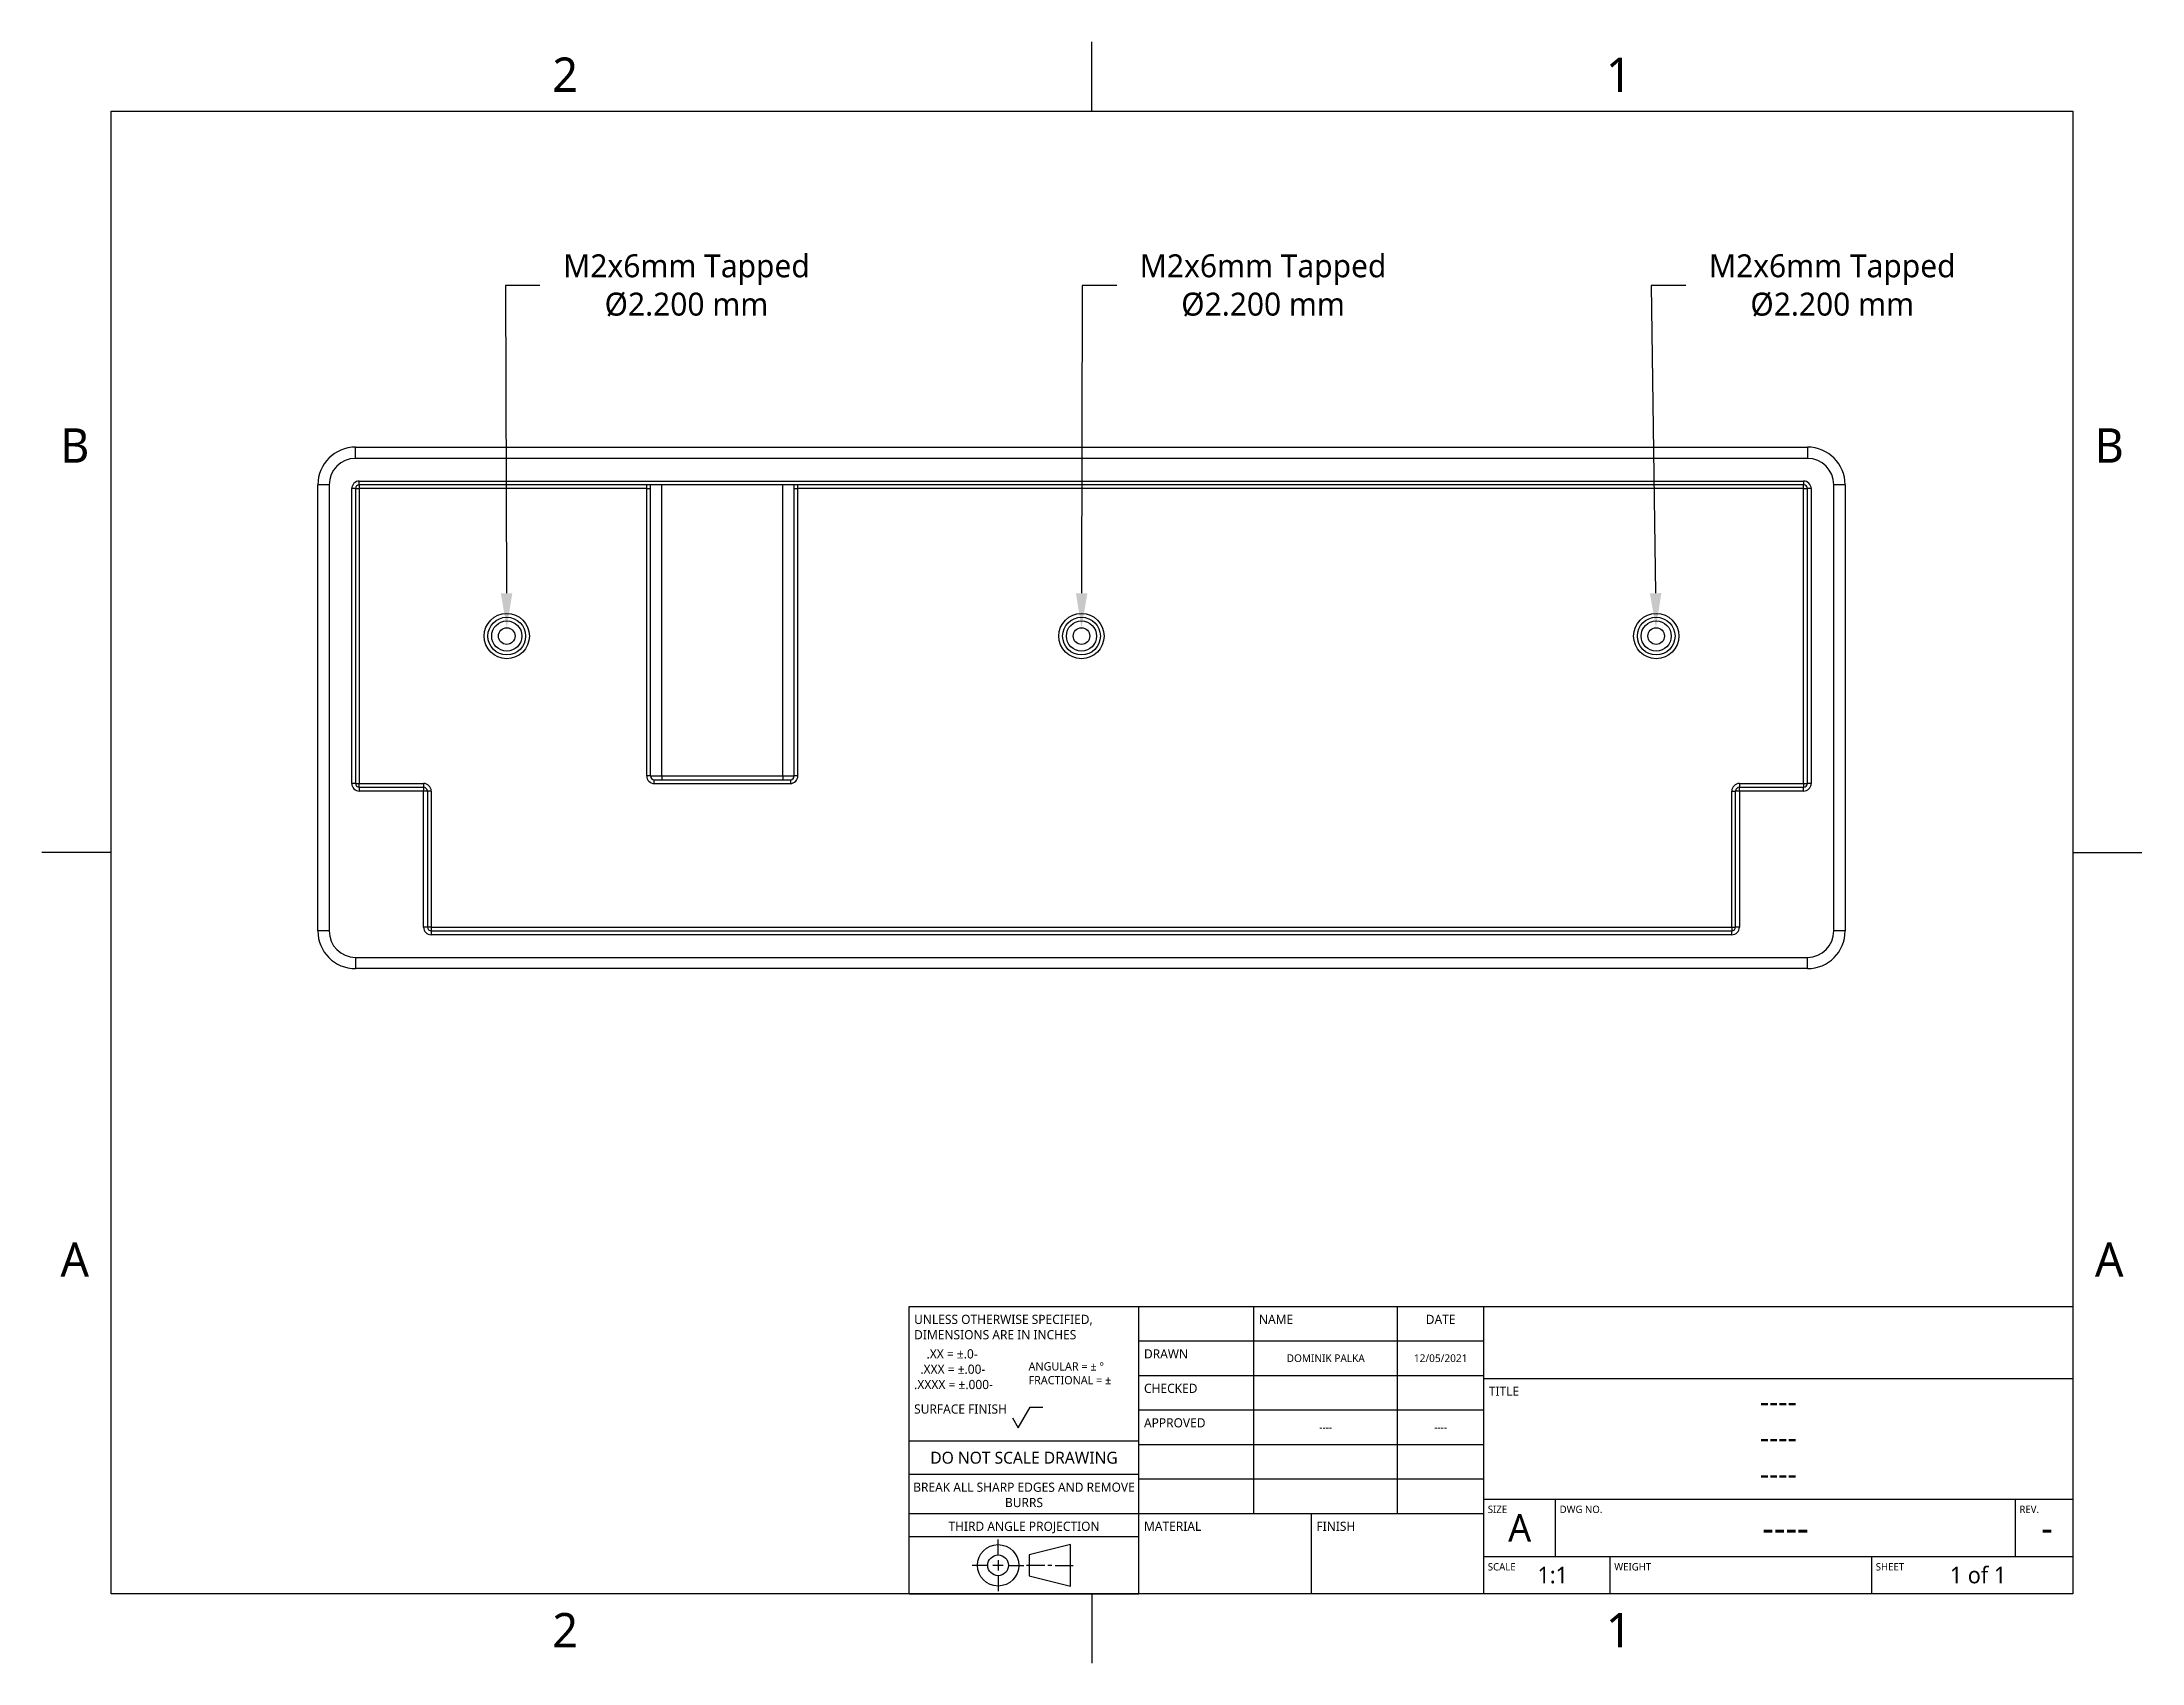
# Model space of a CAD drawing. Extents: x 0 to 11, y 0 to 8.5.
import ezdxf

# ---------------------------------------------------------------- set-up
doc = ezdxf.new("R2010")
doc.units = 0
doc.header["$LTSCALE"] = 0.5
doc.header["$MEASUREMENT"] = 0
doc.header["$PDMODE"] = 33
doc.header["$PDSIZE"] = 0.03937
doc.layers.get('DEFPOINTS').update_dxf_attribs({"linetype": 'CONTINUOUS'})
for name, color, linetype in [('ANNOTATION_TEXT', 7, 'CONTINUOUS'), ('BORDER_FRAME', 7, 'CONTINUOUS'), ('BORDER_ZONES', 7, 'CONTINUOUS'), ('TANGENT_LINES', 7, 'CONTINUOUS'), ('TITLE_BLOCK', 7, 'CONTINUOUS'), ('VISIBLE', 7, 'CONTINUOUS')]:
    doc.layers.add(name, color=color, linetype=linetype)
doc.styles.add('ONSHAPE-STANDARD', font='NotoSans-Regular.ttf')
doc.styles.add('ONSHAPE-STANDARD-DIMENSION', font='')
doc.styles.add('ONSHAPE-STANDARD-FIELDS', font='')
doc.styles.get('ONSHAPE-STANDARD-DIMENSION').set_extended_font_data('Noto Sans')
doc.styles.get('ONSHAPE-STANDARD-FIELDS').set_extended_font_data('Noto Sans')
doc.dimstyles.new('ONSHAPE-STANDARD$3', dxfattribs={"dimtxt": 0.12, "dimasz": 0.18, "dimexe": 0.08, "dimexo": 0.0625, "dimgap": 0.09, "dimtad": 0, "dimtih": 1, "dimtoh": 1, "dimdec": 3, "dimzin": 7, "dimtxsty": 'ONSHAPE-STANDARD-DIMENSION', "dimcen": 0, "dimclrd": 7, "dimclre": 7, "dimclrt": 7, "dimadec": 1, "dimazin": 3, "dimtfac": 1, "dimtdec": 3, "dimtofl": 0, "dimtmove": 0, "dimatfit": 3, "dimtolj": 1, "dimtzin": 7})

# ---------------------------------------------------------------- blocks, each defined once
blk = doc.blocks.new('*D1')
at = {"layer": 'ANNOTATION_TEXT', "color": 7}
for p, q in [((2.618, 7.21), (2.438, 7.21)), ((2.438, 7.21), (2.444, 5.603))]:
    blk.add_line(p, q, dxfattribs=at)
blk.add_solid([(2.414, 5.603), (2.474, 5.603), (2.445, 5.423)], dxfattribs=at)
at = {"layer": 'DEFPOINTS', "color": 0}
for p in [(2.445, 5.423), (2.445, 5.337)]:
    blk.add_point(p, dxfattribs=at)
at = {"layer": 'ANNOTATION_TEXT', "color": 7, "insert": (3.383, 7.21), "char_height": 0.12, "attachment_point": 5, "style": 'ONSHAPE-STANDARD-DIMENSION'}
blk.add_mtext('\\A1;M2x6mm Tapped\\P%%c2.200 mm ', dxfattribs=at)
blk = doc.blocks.new('*D2')
at = {"layer": 'ANNOTATION_TEXT', "color": 7}
for p, q in [((8.599, 7.21), (8.419, 7.21)), ((8.419, 7.21), (8.442, 5.603))]:
    blk.add_line(p, q, dxfattribs=at)
blk.add_solid([(8.412, 5.603), (8.472, 5.604), (8.444, 5.423)], dxfattribs=at)
at = {"layer": 'DEFPOINTS', "color": 0}
for p in [(8.444, 5.423), (8.446, 5.337)]:
    blk.add_point(p, dxfattribs=at)
at = {"layer": 'ANNOTATION_TEXT', "color": 7, "insert": (9.364, 7.21), "char_height": 0.12, "attachment_point": 5, "style": 'ONSHAPE-STANDARD-DIMENSION'}
blk.add_mtext('\\A1;M2x6mm Tapped\\P%%c2.200 mm ', dxfattribs=at)
blk = doc.blocks.new('*D3')
at = {"layer": 'ANNOTATION_TEXT', "color": 7}
for p, q in [((5.449, 7.21), (5.446, 5.603)), ((5.629, 7.21), (5.449, 7.21))]:
    blk.add_line(p, q, dxfattribs=at)
blk.add_solid([(5.416, 5.603), (5.476, 5.603), (5.445, 5.423)], dxfattribs=at)
at = {"layer": 'DEFPOINTS', "color": 0}
for p in [(5.445, 5.423), (5.445, 5.337)]:
    blk.add_point(p, dxfattribs=at)
at = {"layer": 'ANNOTATION_TEXT', "color": 7, "insert": (6.393, 7.21), "char_height": 0.12, "attachment_point": 5, "style": 'ONSHAPE-STANDARD-DIMENSION'}
blk.add_mtext('\\A1;M2x6mm Tapped\\P%%c2.200 mm ', dxfattribs=at)

msp = doc.modelspace()

# ---------------------------------------------------------------- linework, layer by layer
at = {"layer": 'BORDER_FRAME'}
for p, q in [((0.38, 0.38), (0.38, 8.12)), ((0.38, 8.12), (10.62, 8.12)), ((10.62, 8.12), (10.62, 0.38)), ((10.62, 0.38), (0.38, 0.38))]:
    msp.add_line(p, q, dxfattribs=at)
at = {"layer": 'BORDER_ZONES'}
for p, q in [((5.5, 8.12), (5.5, 8.481)), ((0.38, 4.25), (0.019, 4.25)), ((10.62, 4.25), (10.981, 4.25)), ((5.5, 0.38), (5.5, 0.019))]:
    msp.add_line(p, q, dxfattribs=at)
at = {"layer": 'TANGENT_LINES'}
for p, q in [((1.655724, 6.307074), (1.655724, 6.366129)), ((9.234464, 6.366129), (9.234464, 6.307074)), ((1.517929, 6.169279), (1.458873, 6.169279)), ((1.655724, 6.149594), (1.636039, 6.149594)), ((1.655724, 6.149594), (1.675409, 6.149594)), ((1.675409, 6.169279), (1.675409, 6.188964)), ((1.675409, 6.169279), (1.675409, 6.149594)), ((3.175409, 6.149594), (1.675409, 6.149594)), ((1.675409, 6.149594), (1.675409, 4.610224)), ((3.175409, 6.149594), (3.175409, 6.169279)), ((3.175409, 4.649594), (3.175409, 6.149594)), ((3.175409, 6.149594), (3.195094, 6.149594)), ((3.254149, 4.649594), (3.254149, 6.169279)), ((3.886039, 4.649594), (3.886039, 6.169279)), ((3.945094, 6.149594), (3.964779, 6.149594)), ((3.964779, 6.149594), (3.964779, 6.169279)), ((3.964779, 4.649594), (3.964779, 6.149594)), ((9.214779, 6.149594), (3.964779, 6.149594)), ((9.214779, 6.188964), (9.214779, 6.169279)), ((9.214779, 6.149594), (9.214779, 6.169279)), ((9.214779, 4.610224), (9.214779, 6.149594)), ((9.214779, 6.149594), (9.234464, 6.149594)), ((9.254149, 6.149594), (9.234464, 6.149594)), ((9.431314, 6.169279), (9.372259, 6.169279)), ((1.655724, 4.610224), (1.636039, 4.610224)), ((1.655724, 4.610224), (1.675409, 4.610224)), ((1.675409, 4.610224), (2.011039, 4.610224)), ((1.675409, 4.590539), (1.675409, 4.610224)), ((2.011039, 4.610224), (2.011039, 4.590539)), ((3.195094, 4.649594), (3.175409, 4.649594)), ((3.195094, 4.649594), (3.254149, 4.649594)), ((3.214779, 4.610224), (3.214779, 4.629909)), ((3.214779, 4.610224), (3.925409, 4.610224)), ((3.254149, 4.649594), (3.886039, 4.649594)), ((3.254149, 4.649594), (3.254149, 4.629909)), ((3.886039, 4.649594), (3.886039, 4.629909)), ((3.886039, 4.649594), (3.945094, 4.649594)), ((3.925409, 4.629909), (3.925409, 4.610224)), ((3.964779, 4.649594), (3.945094, 4.649594)), ((8.879149, 4.610224), (9.214779, 4.610224)), ((8.879149, 4.610224), (8.879149, 4.590539)), ((9.214779, 4.610224), (9.214779, 4.590539)), ((9.214779, 4.610224), (9.234464, 4.610224)), ((9.254149, 4.610224), (9.234464, 4.610224)), ((1.675409, 4.590539), (1.675409, 4.570854)), ((2.011039, 4.590539), (2.011039, 4.570854)), ((2.030724, 4.570854), (2.011039, 4.570854)), ((2.050409, 4.570854), (2.030724, 4.570854)), ((2.050409, 4.570854), (2.050409, 3.860224)), ((8.839779, 3.860224), (8.839779, 4.570854)), ((8.839779, 4.570854), (8.859464, 4.570854)), ((8.879149, 4.570854), (8.859464, 4.570854)), ((8.879149, 4.570854), (8.879149, 4.590539)), ((9.214779, 4.570854), (9.214779, 4.590539)), ((1.517929, 3.840539), (1.458873, 3.840539)), ((2.030724, 3.860224), (2.011039, 3.860224)), ((2.050409, 3.860224), (2.030724, 3.860224)), ((2.050409, 3.860224), (8.839779, 3.860224)), ((2.050409, 3.860224), (2.050409, 3.840539)), ((2.050409, 3.840539), (2.050409, 3.820854)), ((8.839779, 3.860224), (8.859464, 3.860224)), ((8.839779, 3.860224), (8.839779, 3.840539)), ((8.839779, 3.820854), (8.839779, 3.840539)), ((8.879149, 3.860224), (8.859464, 3.860224)), ((9.431314, 3.840539), (9.372259, 3.840539)), ((1.655724, 3.702743), (1.655724, 3.643688)), ((9.234464, 3.643688), (9.234464, 3.702743))]:
    msp.add_line(p, q, dxfattribs=at)
for centre, radius in [((2.445094, 5.379909), 0.11811), ((5.445094, 5.379909), 0.11811), ((8.445094, 5.379909), 0.11811), ((2.445094, 5.379909), 0.07874), ((5.445094, 5.379909), 0.07874), ((8.445094, 5.379909), 0.07874)]:
    msp.add_circle(centre, radius, dxfattribs=at)
for centre, start, end in [((2.011039, 4.570854), 0, 90), ((3.214779, 4.649594), 180, 270), ((3.925409, 4.649594), 270, 0), ((8.879149, 4.570854), 90, 180)]:
    msp.add_arc(centre, 0.03937, start, end, dxfattribs=at)
at = {"layer": 'TITLE_BLOCK'}
for p, q in [((4.545, 0.38), (4.545, 1.88)), ((4.545, 1.88), (5.745, 1.88)), ((5.745, 0.38), (5.745, 1.88)), ((5.745, 1.88), (7.545, 1.88)), ((6.345, 0.8), (6.345, 1.88)), ((7.095, 0.8), (7.095, 1.88)), ((7.545, 0.38), (7.545, 1.88)), ((7.545, 1.88), (10.62, 1.88)), ((5.745, 1.7), (7.545, 1.7)), ((5.745, 1.52), (7.545, 1.52)), ((7.545, 1.505), (10.62, 1.505)), ((5.115, 1.246038), (5.178, 1.355158)), ((5.178, 1.355158), (5.244, 1.355158)), ((5.745, 1.34), (7.545, 1.34)), ((5.085, 1.298), (5.115, 1.246038)), ((4.545, 1.178), (5.745, 1.178)), ((5.745, 1.16), (7.545, 1.16)), ((4.545, 1.004), (5.745, 1.004)), ((5.745, 0.98), (7.545, 0.98)), ((4.545, 0.8), (5.745, 0.8)), ((5.745, 0.8), (7.545, 0.8)), ((6.645, 0.38), (6.645, 0.8)), ((7.545, 0.875), (10.62, 0.875)), ((7.92, 0.575), (7.92, 0.875)), ((10.32, 0.575), (10.32, 0.875)), ((4.545, 0.68), (5.745, 0.68)), ((5.01, 0.5828), (5.01, 0.6638)), ((5.01, 0.5558), (5.01, 0.5018)), ((5.388, 0.6368), (5.172, 0.5828)), ((5.172, 0.5828), (5.172, 0.4748)), ((5.388, 0.4208), (5.388, 0.6368)), ((7.545, 0.575), (10.62, 0.575)), ((8.205, 0.38), (8.205, 0.575)), ((9.57, 0.38), (9.57, 0.575)), ((4.956, 0.5288), (4.875, 0.5288)), ((5.037, 0.5288), (4.983, 0.5288)), ((5.01, 0.4748), (5.01, 0.3938)), ((5.064, 0.5288), (5.145, 0.5288)), ((5.253, 0.5288), (5.1585, 0.5288)), ((5.172, 0.4748), (5.388, 0.4208)), ((5.2908, 0.5288), (5.2692, 0.5288)), ((5.307, 0.5288), (5.4015, 0.5288)), ((4.545, 0.38), (5.745, 0.38))]:
    msp.add_line(p, q, dxfattribs=at)
for radius in [0.108, 0.054]:
    msp.add_circle((5.01, 0.5288), radius, dxfattribs=at)
at = {"layer": 'VISIBLE'}
for p, q in [((1.655724, 6.366129), (9.234464, 6.366129)), ((9.234464, 6.307074), (1.655724, 6.307074)), ((1.458873, 3.840539), (1.458873, 6.169279)), ((1.517929, 6.169279), (1.517929, 3.840539)), ((1.636039, 4.610224), (1.636039, 6.149594)), ((1.655724, 6.149594), (1.655724, 4.610224)), ((1.675409, 6.188964), (9.214779, 6.188964)), ((9.214779, 6.169279), (1.675409, 6.169279)), ((3.195094, 6.149594), (3.195094, 6.169279)), ((3.195094, 4.649594), (3.195094, 6.149594)), ((3.945094, 6.149594), (3.945094, 6.169279)), ((3.945094, 4.649594), (3.945094, 6.149594)), ((9.234464, 4.610224), (9.234464, 6.149594)), ((9.254149, 6.149594), (9.254149, 4.610224)), ((9.372259, 3.840539), (9.372259, 6.169279)), ((9.431314, 6.169279), (9.431314, 3.840539)), ((3.214779, 4.629909), (3.925409, 4.629909)), ((1.675409, 4.590539), (2.011039, 4.590539)), ((2.011039, 4.570854), (1.675409, 4.570854)), ((2.011039, 3.860224), (2.011039, 4.570854)), ((2.030724, 4.570854), (2.030724, 3.860224)), ((8.859464, 3.860224), (8.859464, 4.570854)), ((8.879149, 4.590539), (9.214779, 4.590539)), ((8.879149, 4.570854), (8.879149, 3.860224)), ((9.214779, 4.570854), (8.879149, 4.570854)), ((2.050409, 3.840539), (8.839779, 3.840539)), ((8.839779, 3.820854), (2.050409, 3.820854)), ((1.655724, 3.702743), (9.234464, 3.702743)), ((9.234464, 3.643688), (1.655724, 3.643688))]:
    msp.add_line(p, q, dxfattribs=at)
for centre, radius in [((2.445094, 5.379909), 0.098425), ((2.445094, 5.379909), 0.043307), ((5.445094, 5.379909), 0.098425), ((5.445094, 5.379909), 0.043307), ((8.445094, 5.379909), 0.098425), ((8.445094, 5.379909), 0.043307)]:
    msp.add_circle(centre, radius, dxfattribs=at)
for centre, radius, start, end in [((1.655724, 6.169279), 0.19685, 90, 180), ((9.234464, 6.169279), 0.19685, 0, 90), ((1.655724, 6.169279), 0.137795, 90, 180), ((9.234464, 6.169279), 0.137795, 0, 90), ((1.675409, 6.149594), 0.03937, 90, 180), ((1.675409, 6.149594), 0.019685, 90, 180), ((9.214779, 6.149594), 0.03937, 0, 90), ((9.214779, 6.149594), 0.019685, 0, 90), ((1.675409, 4.610224), 0.03937, 180, 270), ((1.675409, 4.610224), 0.019685, 180, 270), ((3.214779, 4.649594), 0.019685, 180, 270), ((3.925409, 4.649594), 0.019685, 270, 0), ((9.214779, 4.610224), 0.03937, 270, 0), ((9.214779, 4.610224), 0.019685, 270, 0), ((2.011039, 4.570854), 0.019685, 0, 90), ((8.879149, 4.570854), 0.019685, 90, 180), ((1.655724, 3.840539), 0.19685, 180, 270), ((1.655724, 3.840539), 0.137795, 180, 270), ((2.050409, 3.860224), 0.03937, 180, 270), ((2.050409, 3.860224), 0.019685, 180, 270), ((8.839779, 3.860224), 0.03937, 270, 0), ((8.839779, 3.860224), 0.019685, 270, 0), ((9.234464, 3.840539), 0.137795, 270, 0), ((9.234464, 3.840539), 0.19685, 270, 0)]:
    msp.add_arc(centre, radius, start, end, dxfattribs=at)

# ---------------------------------------------------------------- texts
at = {"layer": 'BORDER_ZONES', "char_height": 0.18, "attachment_point": 5, "style": 'ONSHAPE-STANDARD'}
for s, insert in [('2', (2.75, 8.31)), ('1', (8.25, 8.31)), ('B', (0.19, 6.375)), ('B', (10.81, 6.375)), ('A', (0.19, 2.125)), ('A', (10.81, 2.125)), ('2', (2.75, 0.19)), ('1', (8.25, 0.19))]:
    msp.add_mtext(s, dxfattribs=dict(at, insert=insert))
at = {"layer": 'TITLE_BLOCK'}
for s, insert, char_height, width, attachment_point, style in [('UNLESS OTHERWISE SPECIFIED, DIMENSIONS ARE IN INCHES', (4.5714, 1.8368), 0.048, 1.176, 1, 'ONSHAPE-STANDARD'), ('NAME', (6.3714, 1.8368), 0.048, 0.735, 1, 'ONSHAPE-STANDARD'), ('DATE', (7.32, 1.8368), 0.048, 0.441, 2, 'ONSHAPE-STANDARD'), ('    .XX = ±.0-^J  .XXX = ±.00-^J.XXXX = ±.000-', (4.5714, 1.6568), 0.048, 0.588, 1, 'ONSHAPE-STANDARD'), ('DRAWN', (5.7714, 1.6568), 0.048, 0.588, 1, 'ONSHAPE-STANDARD'), ('^JANGULAR = ± °^JFRACTIONAL = ±', (5.16876, 1.66112), 0.0432, 0.588, 1, 'ONSHAPE-STANDARD'), ('DOMINIK PALKA', (6.72, 1.61), 0.04032, 0.75, 5, 'ONSHAPE-STANDARD-FIELDS'), ('12/05/2021', (7.32, 1.61), 0.04032, 0.45, 5, 'ONSHAPE-STANDARD-FIELDS'), ('CHECKED', (5.7714, 1.4768), 0.048, 0.588, 1, 'ONSHAPE-STANDARD'), ('TITLE', (7.5714, 1.4618), 0.048, 0.3675, 1, 'ONSHAPE-STANDARD'), ('SURFACE FINISH', (4.5714, 1.3688), 0.048, 0.588, 1, 'ONSHAPE-STANDARD'), ('----', (9.0825, 1.385), 0.1152, 2.775, 5, 'ONSHAPE-STANDARD-FIELDS'), ('APPROVED', (5.7714, 1.2968), 0.048, 0.588, 1, 'ONSHAPE-STANDARD'), ('----', (6.72, 1.25), 0.04032, 0.75, 5, 'ONSHAPE-STANDARD-FIELDS'), ('----', (7.32, 1.25), 0.04032, 0.45, 5, 'ONSHAPE-STANDARD-FIELDS'), ('DO NOT SCALE DRAWING', (5.145, 1.12184), 0.0624, 1.176, 2, 'ONSHAPE-STANDARD'), ('----', (9.0825, 1.196), 0.1152, 2.775, 5, 'ONSHAPE-STANDARD-FIELDS'), ('----', (9.0825, 1.007), 0.1152, 2.775, 5, 'ONSHAPE-STANDARD-FIELDS'), ('BREAK ALL SHARP EDGES AND REMOVE BURRS', (5.145, 0.9608), 0.048, 1.176, 2, 'ONSHAPE-STANDARD'), ('SIZE', (7.56612, 0.84044), 0.0384, 0.3675, 1, 'ONSHAPE-STANDARD'), ('A', (7.7325, 0.725), 0.144, 0.375, 5, 'ONSHAPE-STANDARD-FIELDS'), ('DWG NO.', (7.94112, 0.84044), 0.0384, 2.352, 1, 'ONSHAPE-STANDARD'), ('REV.', (10.34112, 0.84044), 0.0384, 0.294, 1, 'ONSHAPE-STANDARD'), ('THIRD ANGLE PROJECTION', (5.145, 0.7568), 0.048, 1.176, 2, 'ONSHAPE-STANDARD'), ('MATERIAL', (5.7714, 0.7568), 0.048, 0.882, 1, 'ONSHAPE-STANDARD'), ('FINISH', (6.6714, 0.7568), 0.048, 0.882, 1, 'ONSHAPE-STANDARD'), ('----', (9.12, 0.725), 0.144, 2.4, 5, 'ONSHAPE-STANDARD-FIELDS'), ('-', (10.485, 0.725), 0.144, 0.27, 5, 'ONSHAPE-STANDARD-FIELDS'), ('SCALE', (7.56612, 0.54044), 0.0384, 0.6468, 1, 'ONSHAPE-STANDARD'), ('1:1', (7.905, 0.4775), 0.0864, 0.6, 5, 'ONSHAPE-STANDARD-FIELDS'), ('WEIGHT', (8.22612, 0.54044), 0.0384, 1.3377, 1, 'ONSHAPE-STANDARD'), ('SHEET', (9.59112, 0.54044), 0.0384, 1.029, 1, 'ONSHAPE-STANDARD'), ('1 of 1', (10.125, 0.4775), 0.0864, 0.99, 5, 'ONSHAPE-STANDARD-FIELDS')]:
    msp.add_mtext(s, dxfattribs=dict(at, insert=insert, char_height=char_height, width=width, attachment_point=attachment_point, style=style))

# ---------------------------------------------------------------- dimensions: what is measured, and where the dimension line sits
at = {"layer": 'ANNOTATION_TEXT'}
for p1, p2, picture, middle in [((2.445251, 5.336602), (2.444937, 5.423215), '*D1', (3.383003, 7.210474)), ((5.445012, 5.336602), (5.445175, 5.423216), '*D3', (6.393092, 7.210474)), ((8.4457, 5.336606), (8.444487, 5.423211), '*D2', (9.364005, 7.210474))]:
    dim = msp.add_diameter_dim_2p(p1=p1, p2=p2, text='M2x6mm Tapped\\P<>', dimstyle='ONSHAPE-STANDARD$3', override={"dimdec": 3, "dimlfac": 25.4, "dimzin": 7, "dimlunit": 2, "dimpost": '%%c<> mm ', "dimtp": 0, "dimtm": 0, "dimtdec": 3, "dimtzin": 7}, dxfattribs=at)
    dim.commit()
    dim.dimension.update_dxf_attribs({"geometry": picture, "text_midpoint": middle, "dimtype": 163})

doc.saveas('drawing.dxf')
